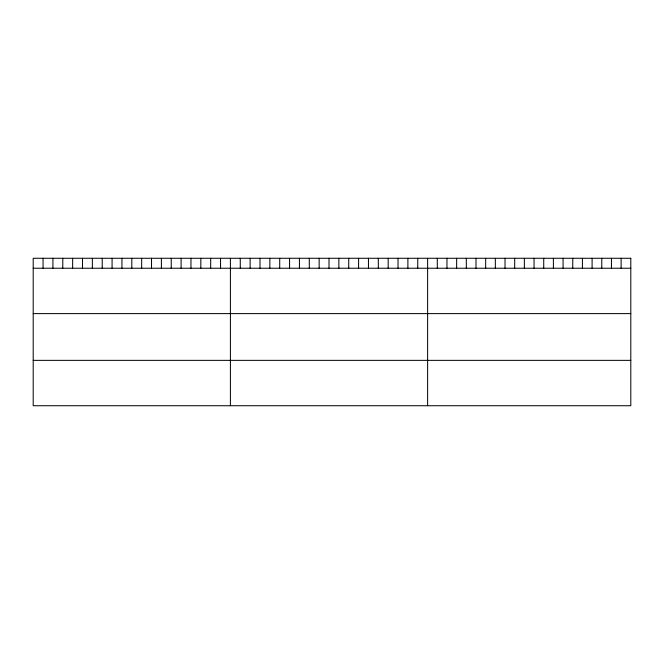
<?xml version="1.0" encoding="UTF-8"?>
<svg xmlns="http://www.w3.org/2000/svg" width="664" height="664" viewBox="0 0 664 664"><rect width="100%" height="100%" fill="white"/><g stroke="black" fill="none" stroke-linecap="round" stroke-linejoin="round"><path stroke-width="1" d="M33.2 268.231L630.8 268.231M33.2 313.607L630.8 313.607M33.2 360.361L630.8 360.361M621.122 258.271L621.122 268.231M611.453 258.271L611.453 268.231M601.775 258.271L601.775 268.231M592.097 258.271L592.097 268.231M582.419 258.271L582.419 268.231M572.75 258.271L572.75 268.231M563.072 258.271L563.072 268.231M553.394 258.271L553.394 268.231M543.725 258.271L543.725 268.231M534.047 258.271L534.047 268.231M524.369 258.271L524.369 268.231M514.691 258.271L514.691 268.231M505.022 258.271L505.022 268.231M495.344 258.271L495.344 268.231M485.666 258.271L485.666 268.231M475.997 258.271L475.997 268.231M466.319 258.271L466.319 268.231M456.641 258.271L456.641 268.231M446.963 258.271L446.963 268.231M437.294 258.271L437.294 268.231M427.616 258.271L427.616 405.729M417.756 258.271L417.756 268.231M407.895 258.271L407.895 268.231M398.035 258.271L398.035 268.231M388.174 258.271L388.174 268.231M378.314 258.271L378.314 268.231M368.454 258.271L368.454 268.231M358.593 258.271L358.593 268.231M348.733 258.271L348.733 268.231M338.872 258.271L338.872 268.231M329.012 258.271L329.012 268.231M319.152 258.271L319.152 268.231M309.291 258.271L309.291 268.231M299.431 258.271L299.431 268.231M289.57 258.271L289.57 268.231M279.71 258.271L279.71 268.231M269.85 258.271L269.85 268.231M259.989 258.271L259.989 268.231M250.129 258.271L250.129 268.231M240.268 258.271L240.268 268.231M230.408 258.271L230.408 405.729M220.548 258.271L220.548 268.231M210.687 258.271L210.687 268.231M200.827 258.271L200.827 268.231M190.966 258.271L190.966 268.231M181.106 258.271L181.106 268.231M171.246 258.271L171.246 268.231M161.385 258.271L161.385 268.231M151.525 258.271L151.525 268.231M141.664 258.271L141.664 268.231M131.804 258.271L131.804 268.231M121.944 258.271L121.944 268.231M112.083 258.271L112.083 268.231M102.223 258.271L102.223 268.231M92.362 258.271L92.362 268.231M82.502 258.271L82.502 268.231M72.642 258.271L72.642 268.231M62.781 258.271L62.781 268.231M52.921 258.271L52.921 268.231M43.06 258.271L43.06 268.231M630.8 258.271L33.2 258.271L33.2 405.729L630.8 405.729L630.8 258.271"/></g></svg>
